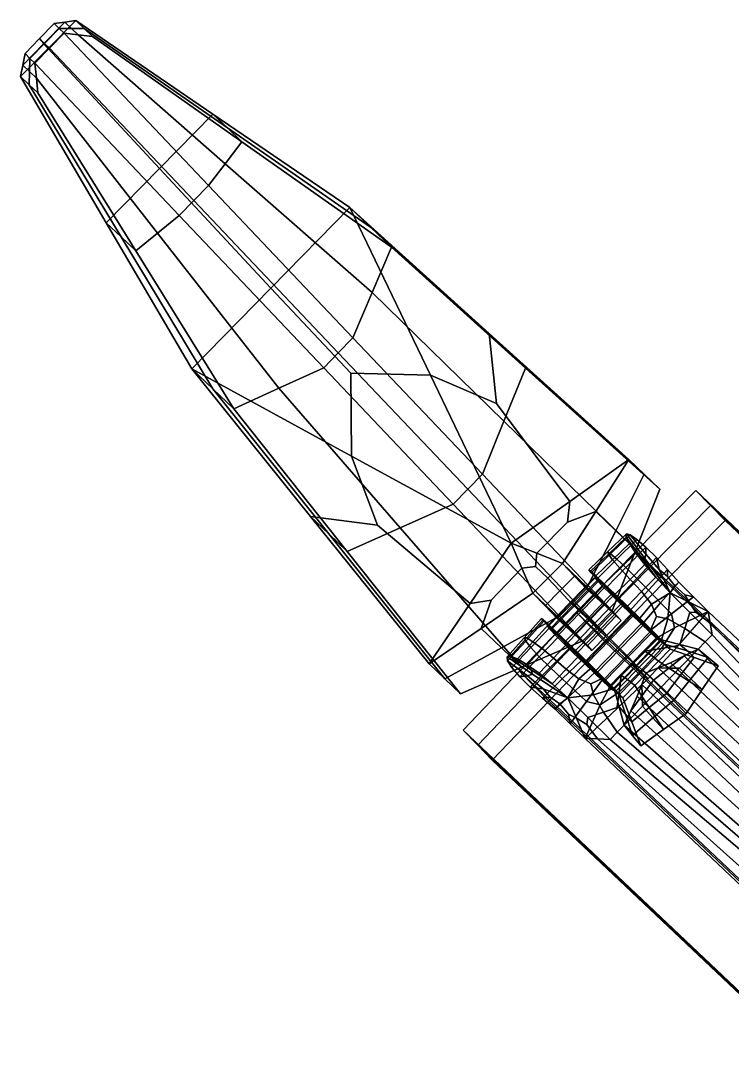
# Model space of a CAD drawing. Extents: x -1.38 to 1.31, y -1.39 to 1.48.
# Drawn here: x -1.384 to -0.782, y 0.574 to 1.448 of the extents above; entities that cross this region are included whole.
import ezdxf

# ---------------------------------------------------------------- set-up
doc = ezdxf.new("R2010")
doc.units = 0

msp = doc.modelspace()

# ---------------------------------------------------------------- linework, layer by layer
for points in [[(-1.36479, 1.42808, 0.06156), (-1.34695, 1.44625, 0.06198), (-1.35606, 1.44498, -0.00142), (-1.36841, 1.43229, -0.00176)], [(-1.36422, 1.4282, 0.01419), (-1.36841, 1.43229, -0.00176), (-1.35606, 1.44498, -0.00142), (-1.35188, 1.44088, 0.01452)], [(-1.36479, 1.42808, 0.06156), (-1.36117, 1.42387, 0.12488), (-1.33784, 1.44752, 0.12537), (-1.34695, 1.44625, 0.06198)], [(-1.36422, 1.4282, 0.01419), (-1.35188, 1.44088, 0.01452), (-1.34769, 1.43679, 0.03046), (-1.36004, 1.4241, 0.03013)], [(-1.26696, 1.32248, 0.46996), (-1.22189, 1.36846, 0.47101), (-1.33784, 1.44752, 0.12537), (-1.36117, 1.42387, 0.12488)], [(-1.34132, 1.44082, 0.06763), (-1.35188, 1.44088, 0.01452), (-1.35606, 1.44498, -0.00142), (-1.34695, 1.44625, 0.06198)], [(-1.34132, 1.44082, 0.06763), (-1.33568, 1.43539, 0.07329), (-1.34769, 1.43679, 0.03046), (-1.35188, 1.44088, 0.01452)], [(-1.34132, 1.44082, 0.06763), (-1.34695, 1.44625, 0.06198), (-1.33784, 1.44752, 0.12537), (-1.33075, 1.44075, 0.12075)], [(-1.34132, 1.44082, 0.06763), (-1.33075, 1.44075, 0.12075), (-1.32367, 1.43399, 0.11612), (-1.33568, 1.43539, 0.07329)], [(-1.20954, 1.35667, 0.46295), (-1.33075, 1.44075, 0.12075), (-1.33784, 1.44752, 0.12537), (-1.22189, 1.36846, 0.47101)], [(-1.36479, 1.42808, 0.06156), (-1.36841, 1.43229, -0.00176), (-1.38075, 1.41961, -0.00209), (-1.38262, 1.40992, 0.06115)], [(-1.36422, 1.4282, 0.01419), (-1.37657, 1.41551, 0.01385), (-1.38075, 1.41961, -0.00209), (-1.36841, 1.43229, -0.00176)], [(-1.23782, 1.29529, 0.40392), (-1.36004, 1.4241, 0.03013), (-1.34769, 1.43679, 0.03046), (-1.22547, 1.30798, 0.40425)], [(-1.21134, 1.32643, 0.42957), (-1.22547, 1.30798, 0.40425), (-1.34769, 1.43679, 0.03046), (-1.33568, 1.43539, 0.07329)], [(-1.21134, 1.32643, 0.42957), (-1.33568, 1.43539, 0.07329), (-1.32367, 1.43399, 0.11612), (-1.1972, 1.34489, 0.45489)], [(-1.20954, 1.35667, 0.46295), (-1.1972, 1.34489, 0.45489), (-1.32367, 1.43399, 0.11612), (-1.33075, 1.44075, 0.12075)], [(-1.36479, 1.42808, 0.06156), (-1.38262, 1.40992, 0.06115), (-1.38449, 1.40023, 0.12439), (-1.36117, 1.42387, 0.12488)], [(-1.26696, 1.32248, 0.46996), (-1.36117, 1.42387, 0.12488), (-1.38449, 1.40023, 0.12439), (-1.31203, 1.2765, 0.4689)], [(-1.36422, 1.4282, 0.01419), (-1.36004, 1.4241, 0.03013), (-1.37239, 1.41141, 0.02979), (-1.37657, 1.41551, 0.01385)], [(-1.23782, 1.29529, 0.40392), (-1.25017, 1.2826, 0.40358), (-1.37239, 1.41141, 0.02979), (-1.36004, 1.4241, 0.03013)], [(-1.37691, 1.40441, 0.06675), (-1.38262, 1.40992, 0.06115), (-1.38075, 1.41961, -0.00209), (-1.37657, 1.41551, 0.01385)], [(-1.37691, 1.40441, 0.06675), (-1.37657, 1.41551, 0.01385), (-1.37239, 1.41141, 0.02979), (-1.37119, 1.39891, 0.07236)], [(-1.37691, 1.40441, 0.06675), (-1.37725, 1.39332, 0.11966), (-1.38449, 1.40023, 0.12439), (-1.38262, 1.40992, 0.06115)], [(-1.2686, 1.26762, 0.42808), (-1.37119, 1.39891, 0.07236), (-1.37239, 1.41141, 0.02979), (-1.25017, 1.2826, 0.40358)], [(-1.29953, 1.26457, 0.46074), (-1.31203, 1.2765, 0.4689), (-1.38449, 1.40023, 0.12439), (-1.37725, 1.39332, 0.11966)], [(-1.37691, 1.40441, 0.06675), (-1.37119, 1.39891, 0.07236), (-1.37, 1.3864, 0.11492), (-1.37725, 1.39332, 0.11966)], [(-1.2686, 1.26762, 0.42808), (-1.28702, 1.25263, 0.45257), (-1.37, 1.3864, 0.11492), (-1.37119, 1.39891, 0.07236)], [(-1.29953, 1.26457, 0.46074), (-1.37725, 1.39332, 0.11966), (-1.37, 1.3864, 0.11492), (-1.28702, 1.25263, 0.45257)], [(-1.26696, 1.32248, 0.46996), (-1.17276, 1.22109, 0.81503), (-1.10594, 1.2894, 0.81665), (-1.22189, 1.36846, 0.47101)], [(-1.20954, 1.35667, 0.46295), (-1.22189, 1.36846, 0.47101), (-1.10594, 1.2894, 0.81665), (-1.08833, 1.27259, 0.80516)], [(-1.20954, 1.35667, 0.46295), (-1.08833, 1.27259, 0.80516), (-1.07072, 1.25579, 0.79366), (-1.1972, 1.34489, 0.45489)], [(-1.21134, 1.32643, 0.42957), (-1.1972, 1.34489, 0.45489), (-1.07072, 1.25579, 0.79366), (-1.08699, 1.21748, 0.78585)], [(-1.26696, 1.32248, 0.46996), (-1.31203, 1.2765, 0.4689), (-1.23958, 1.15278, 0.81342), (-1.17276, 1.22109, 0.81503)], [(-1.21134, 1.32643, 0.42957), (-1.08699, 1.21748, 0.78585), (-1.10325, 1.17917, 0.77804), (-1.22547, 1.30798, 0.40425)], [(-1.23782, 1.29529, 0.40392), (-1.22547, 1.30798, 0.40425), (-1.10325, 1.17917, 0.77804), (-1.1156, 1.16648, 0.7777)], [(-1.23782, 1.29529, 0.40392), (-1.1156, 1.16648, 0.7777), (-1.12795, 1.1538, 0.77737), (-1.25017, 1.2826, 0.40358)], [(-1.10498, 1.14915, 1.04198), (-1.03768, 1.14734, 1.15625), (-1.10594, 1.2894, 0.81665), (-1.17276, 1.22109, 0.81503)], [(-0.97249, 1.16808, 1.14211), (-1.08833, 1.27259, 0.80516), (-1.10594, 1.2894, 0.81665), (-0.98783, 1.18271, 1.15212)], [(-0.98169, 1.12357, 1.2667), (-0.98783, 1.18271, 1.15212), (-1.10594, 1.2894, 0.81665), (-1.03768, 1.14734, 1.15625)], [(-1.29953, 1.26457, 0.46074), (-1.22181, 1.13582, 0.80182), (-1.23958, 1.15278, 0.81342), (-1.31203, 1.2765, 0.4689)], [(-1.2686, 1.26762, 0.42808), (-1.25017, 1.2826, 0.40358), (-1.12795, 1.1538, 0.77737), (-1.166, 1.13633, 0.7838)], [(-1.2686, 1.26762, 0.42808), (-1.166, 1.13633, 0.7838), (-1.20405, 1.11887, 0.79022), (-1.28702, 1.25263, 0.45257)], [(-0.97249, 1.16808, 1.14211), (-0.95716, 1.15344, 1.1321), (-1.07072, 1.25579, 0.79366), (-1.08833, 1.27259, 0.80516)], [(-1.29953, 1.26457, 0.46074), (-1.28702, 1.25263, 0.45257), (-1.20405, 1.11887, 0.79022), (-1.22181, 1.13582, 0.80182)], [(-0.97538, 1.10852, 1.12266), (-1.08699, 1.21748, 0.78585), (-1.07072, 1.25579, 0.79366), (-0.95716, 1.15344, 1.1321)], [(-1.10498, 1.14915, 1.04198), (-1.17276, 1.22109, 0.81503), (-1.23958, 1.15278, 0.81342), (-1.1045, 1.07903, 1.15464)], [(-0.97538, 1.10852, 1.12266), (-0.9936, 1.0636, 1.11322), (-1.10325, 1.17917, 0.77804), (-1.08699, 1.21748, 0.78585)], [(-1.00594, 1.05091, 1.11289), (-1.1156, 1.16648, 0.7777), (-1.10325, 1.17917, 0.77804), (-0.9936, 1.0636, 1.11322)], [(-0.97249, 1.16808, 1.14211), (-0.98783, 1.18271, 1.15212), (-0.86972, 1.07603, 1.4876), (-0.85665, 1.06356, 1.47907)], [(-0.98169, 1.12357, 1.2667), (-0.91957, 1.04065, 1.49173), (-0.86972, 1.07603, 1.4876), (-0.98783, 1.18271, 1.15212)], [(-1.00594, 1.05091, 1.11289), (-1.01829, 1.03823, 1.11256), (-1.12795, 1.1538, 0.77737), (-1.1156, 1.16648, 0.7777)], [(-0.97249, 1.16808, 1.14211), (-0.85665, 1.06356, 1.47907), (-0.84359, 1.05109, 1.47054), (-0.95716, 1.15344, 1.1321)], [(-1.12366, 1.01314, 1.13832), (-1.13915, 1.02793, 1.14843), (-1.23958, 1.15278, 0.81342), (-1.22181, 1.13582, 0.80182)], [(-1.08257, 1.02038, 1.26424), (-1.1045, 1.07903, 1.15464), (-1.23958, 1.15278, 0.81342), (-1.13915, 1.02793, 1.14843)], [(-1.06323, 1.01829, 1.12038), (-1.166, 1.13633, 0.7838), (-1.12795, 1.1538, 0.77737), (-1.01829, 1.03823, 1.11256)], [(-0.97538, 1.10852, 1.12266), (-0.95716, 1.15344, 1.1321), (-0.84359, 1.05109, 1.47054), (-0.86376, 0.99956, 1.45948)], [(-1.10498, 1.14915, 1.04198), (-1.1045, 1.07903, 1.15464), (-0.96942, 1.00527, 1.49586), (-1.03768, 1.14734, 1.15625)], [(-0.98169, 1.12357, 1.2667), (-1.03768, 1.14734, 1.15625), (-0.96942, 1.00527, 1.49586), (-0.91957, 1.04065, 1.49173)], [(-1.12366, 1.01314, 1.13832), (-1.22181, 1.13582, 0.80182), (-1.20405, 1.11887, 0.79022), (-1.10817, 0.99835, 1.12821)], [(-1.06323, 1.01829, 1.12038), (-1.10817, 0.99835, 1.12821), (-1.20405, 1.11887, 0.79022), (-1.166, 1.13633, 0.7838)], [(-0.97538, 1.10852, 1.12266), (-0.86376, 0.99956, 1.45948), (-0.88394, 0.94803, 1.44841), (-0.9936, 1.0636, 1.11322)], [(-1.08257, 1.02038, 1.26424), (-1.00407, 0.95418, 1.48966), (-0.96942, 1.00527, 1.49586), (-1.1045, 1.07903, 1.15464)], [(-0.92166, 1.02313, 1.48641), (-0.89778, 1.03206, 1.48169), (-0.86972, 1.07603, 1.4876), (-0.91957, 1.04065, 1.49173)], [(-0.88077, 1.01581, 1.47058), (-0.85665, 1.06356, 1.47907), (-0.86972, 1.07603, 1.4876), (-0.89778, 1.03206, 1.48169)], [(-1.00594, 1.05091, 1.11289), (-0.9936, 1.0636, 1.11322), (-0.88394, 0.94803, 1.44841), (-0.89628, 0.93535, 1.44808)], [(-0.88077, 1.01581, 1.47058), (-0.86376, 0.99956, 1.45948), (-0.84359, 1.05109, 1.47054), (-0.85665, 1.06356, 1.47907)], [(-1.00594, 1.05091, 1.11289), (-0.89628, 0.93535, 1.44808), (-0.90863, 0.92266, 1.44774), (-1.01829, 1.03823, 1.11256)], [(-0.59935, 0.74849, 1.34234), (-0.86366, 0.99826, 1.63302), (-0.81303, 1.04976, 1.62032), (-0.55135, 0.80238, 1.33245)], [(-0.85129, 0.98563, 1.65513), (-0.80065, 1.03713, 1.64243), (-0.81303, 1.04976, 1.62032), (-0.86366, 0.99826, 1.63302)], [(-0.53897, 0.78975, 1.35455), (-0.55135, 0.80238, 1.33245), (-0.81303, 1.04976, 1.62032), (-0.80065, 1.03713, 1.64243)], [(-0.92166, 1.02313, 1.48641), (-0.91957, 1.04065, 1.49173), (-0.96942, 1.00527, 1.49586), (-0.94763, 0.99669, 1.48582)], [(-1.06323, 1.01829, 1.12038), (-1.01829, 1.03823, 1.11256), (-0.90863, 0.92266, 1.44774), (-0.96046, 0.90025, 1.45697)], [(-0.92166, 1.02313, 1.48641), (-0.94763, 0.99669, 1.48582), (-0.92584, 0.9881, 1.47579), (-0.89778, 1.03206, 1.48169)], [(-0.88077, 1.01581, 1.47058), (-0.89778, 1.03206, 1.48169), (-0.92584, 0.9881, 1.47579), (-0.90489, 0.96806, 1.4621)], [(-0.85129, 0.98563, 1.65513), (-0.83892, 0.973, 1.67724), (-0.78828, 1.0245, 1.66453), (-0.80065, 1.03713, 1.64243)], [(-0.53897, 0.78975, 1.35455), (-0.80065, 1.03713, 1.64243), (-0.78828, 1.0245, 1.66453), (-0.5266, 0.77712, 1.37666)], [(-1.12366, 1.01314, 1.13832), (-1.02551, 0.89046, 1.47482), (-1.03873, 0.90308, 1.48345), (-1.13915, 1.02793, 1.14843)], [(-1.08257, 1.02038, 1.26424), (-1.13915, 1.02793, 1.14843), (-1.03873, 0.90308, 1.48345), (-1.00407, 0.95418, 1.48966)], [(-0.57461, 0.72323, 1.38655), (-0.5266, 0.77712, 1.37666), (-0.78828, 1.0245, 1.66453), (-0.83892, 0.973, 1.67724)], [(-1.12366, 1.01314, 1.13832), (-1.10817, 0.99835, 1.12821), (-1.01228, 0.87784, 1.46619), (-1.02551, 0.89046, 1.47482)], [(-1.06323, 1.01829, 1.12038), (-0.96046, 0.90025, 1.45697), (-1.01228, 0.87784, 1.46619), (-1.10817, 0.99835, 1.12821)], [(-0.88077, 1.01581, 1.47058), (-0.90489, 0.96806, 1.4621), (-0.88394, 0.94803, 1.44841), (-0.86376, 0.99956, 1.45948)], [(-0.88704, 0.99603, 1.49431), (-0.88768, 0.99782, 1.50878), (-0.87173, 1.01304, 1.50782), (-0.87185, 1.01044, 1.49347)], [(-0.88515, 0.9963, 1.52308), (-0.86865, 1.01232, 1.52206), (-0.87173, 1.01304, 1.50782), (-0.88768, 0.99782, 1.50878)], [(-0.85938, 0.99343, 1.4771), (-0.87185, 1.01044, 1.49347), (-0.87173, 1.01304, 1.50782), (-0.85616, 0.9923, 1.49004)], [(-0.8552, 0.99589, 1.51453), (-0.85616, 0.9923, 1.49004), (-0.87173, 1.01304, 1.50782), (-0.86865, 1.01232, 1.52206)], [(-0.98633, 0.95713, 1.48488), (-0.96014, 0.98415, 1.48559), (-0.96942, 1.00527, 1.49586), (-1.00407, 0.95418, 1.48966)], [(-0.9487, 0.98547, 1.48232), (-0.94763, 0.99669, 1.48582), (-0.96942, 1.00527, 1.49586), (-0.96014, 0.98415, 1.48559)], [(-0.88704, 0.99603, 1.49431), (-0.87185, 1.01044, 1.49347), (-0.86914, 1.00493, 1.48038), (-0.88344, 0.99127, 1.48107)], [(-0.88515, 0.9963, 1.52308), (-0.87985, 0.9918, 1.53587), (-0.86305, 1.00851, 1.53484), (-0.86865, 1.01232, 1.52206)], [(-0.87711, 0.98387, 1.47044), (-0.88344, 0.99127, 1.48107), (-0.86914, 1.00493, 1.48038), (-0.86374, 0.99692, 1.46993)], [(-0.87217, 0.9846, 1.54577), (-0.85537, 1.00183, 1.5448), (-0.86305, 1.00851, 1.53484), (-0.87985, 0.9918, 1.53587)], [(-0.85938, 0.99343, 1.4771), (-0.86374, 0.99692, 1.46993), (-0.86914, 1.00493, 1.48038), (-0.87185, 1.01044, 1.49347)], [(-0.8552, 0.99589, 1.51453), (-0.86865, 1.01232, 1.52206), (-0.86305, 1.00851, 1.53484), (-0.85537, 1.00183, 1.5448)], [(-0.9487, 0.98547, 1.48232), (-0.93834, 0.97556, 1.47556), (-0.92584, 0.9881, 1.47579), (-0.94763, 0.99669, 1.48582)], [(-0.59935, 0.74849, 1.34234), (-0.64736, 0.6946, 1.35224), (-0.9143, 0.94677, 1.64573), (-0.86366, 0.99826, 1.63302)], [(-0.85129, 0.98563, 1.65513), (-0.86366, 0.99826, 1.63302), (-0.9143, 0.94677, 1.64573), (-0.90193, 0.93414, 1.66783)], [(-0.88704, 0.99603, 1.49431), (-0.90222, 0.98162, 1.49515), (-0.90362, 0.98259, 1.50974), (-0.88768, 0.99782, 1.50878)], [(-0.88515, 0.9963, 1.52308), (-0.88768, 0.99782, 1.50878), (-0.90362, 0.98259, 1.50974), (-0.90165, 0.98029, 1.52411)], [(-0.88704, 0.99603, 1.49431), (-0.88344, 0.99127, 1.48107), (-0.89775, 0.97761, 1.48175), (-0.90222, 0.98162, 1.49515)], [(-0.88515, 0.9963, 1.52308), (-0.90165, 0.98029, 1.52411), (-0.89665, 0.97509, 1.5369), (-0.87985, 0.9918, 1.53587)], [(-0.87711, 0.98387, 1.47044), (-0.86374, 0.99692, 1.46993), (-0.85616, 0.98716, 1.46307), (-0.86871, 0.9746, 1.46335)], [(-0.87217, 0.9846, 1.54577), (-0.86296, 0.97551, 1.55199), (-0.84643, 0.99307, 1.55112), (-0.85537, 1.00183, 1.5448)], [(-0.85938, 0.99343, 1.4771), (-0.84692, 0.97642, 1.46073), (-0.85616, 0.98716, 1.46307), (-0.86374, 0.99692, 1.46993)], [(-0.8552, 0.99589, 1.51453), (-0.84393, 0.98296, 1.51268), (-0.83466, 0.96332, 1.46375), (-0.85616, 0.9923, 1.49004)], [(-0.8552, 0.99589, 1.51453), (-0.85537, 1.00183, 1.5448), (-0.84643, 0.99307, 1.55112), (-0.84393, 0.98296, 1.51268)], [(-0.92814, 0.96481, 1.50691), (-0.91563, 0.97734, 1.50714), (-0.92584, 0.9881, 1.47579), (-0.93834, 0.97556, 1.47556)], [(-0.89785, 0.96065, 1.48371), (-0.90489, 0.96806, 1.4621), (-0.92584, 0.9881, 1.47579), (-0.91563, 0.97734, 1.50714)], [(-0.87711, 0.98387, 1.47044), (-0.89048, 0.97082, 1.47094), (-0.89775, 0.97761, 1.48175), (-0.88344, 0.99127, 1.48107)], [(-0.87217, 0.9846, 1.54577), (-0.87985, 0.9918, 1.53587), (-0.89665, 0.97509, 1.5369), (-0.88898, 0.96736, 1.54675)], [(-0.85892, 0.96423, 1.46073), (-0.86871, 0.9746, 1.46335), (-0.85616, 0.98716, 1.46307), (-0.84692, 0.97642, 1.46073)], [(-0.85306, 0.96537, 1.5537), (-0.83707, 0.98299, 1.55299), (-0.84643, 0.99307, 1.55112), (-0.86296, 0.97551, 1.55199)], [(-0.85938, 0.99343, 1.4771), (-0.85616, 0.9923, 1.49004), (-0.83466, 0.96332, 1.46375), (-0.84692, 0.97642, 1.46073)], [(-0.837, 0.97706, 1.52221), (-0.84393, 0.98296, 1.51268), (-0.84643, 0.99307, 1.55112), (-0.83707, 0.98299, 1.55299)], [(-0.98633, 0.95713, 1.48488), (-0.99479, 0.93305, 1.47939), (-0.95085, 0.96303, 1.47533), (-0.96014, 0.98415, 1.48559)], [(-0.9487, 0.98547, 1.48232), (-0.96014, 0.98415, 1.48559), (-0.95085, 0.96303, 1.47533), (-0.93834, 0.97556, 1.47556)], [(-0.88535, 0.96402, 1.53926), (-0.90165, 0.98029, 1.52411), (-0.90362, 0.98259, 1.50974), (-0.88408, 0.96305, 1.52938)], [(-0.88753, 0.96679, 1.51468), (-0.88408, 0.96305, 1.52938), (-0.90362, 0.98259, 1.50974), (-0.90222, 0.98162, 1.49515)], [(-0.88753, 0.96679, 1.51468), (-0.90222, 0.98162, 1.49515), (-0.89775, 0.97761, 1.48175), (-0.87869, 0.95821, 1.51411)], [(-0.85129, 0.98563, 1.65513), (-0.90193, 0.93414, 1.66783), (-0.88955, 0.92151, 1.68994), (-0.83892, 0.973, 1.67724)], [(-0.88535, 0.96402, 1.53926), (-0.88898, 0.96736, 1.54675), (-0.89665, 0.97509, 1.5369), (-0.90165, 0.98029, 1.52411)], [(-0.87711, 0.98387, 1.47044), (-0.86871, 0.9746, 1.46335), (-0.88126, 0.96204, 1.46363), (-0.89048, 0.97082, 1.47094)], [(-0.87217, 0.9846, 1.54577), (-0.88898, 0.96736, 1.54675), (-0.87949, 0.95796, 1.55285), (-0.86296, 0.97551, 1.55199)], [(-0.85306, 0.96537, 1.5537), (-0.84282, 0.9547, 1.55317), (-0.82751, 0.97225, 1.55263), (-0.83707, 0.98299, 1.55299)], [(-0.837, 0.97706, 1.52221), (-0.83092, 0.96904, 1.51584), (-0.83466, 0.96332, 1.46375), (-0.84393, 0.98296, 1.51268)], [(-0.837, 0.97706, 1.52221), (-0.83707, 0.98299, 1.55299), (-0.82751, 0.97225, 1.55263), (-0.83092, 0.96904, 1.51584)], [(-0.92814, 0.96481, 1.50691), (-0.93834, 0.97556, 1.47556), (-0.95085, 0.96303, 1.47533), (-0.94065, 0.95227, 1.50668)], [(-0.92814, 0.96481, 1.50691), (-0.91794, 0.95405, 1.53827), (-0.90543, 0.96658, 1.5385), (-0.91563, 0.97734, 1.50714)], [(-0.91645, 0.95297, 1.52435), (-0.89639, 0.97358, 1.5249), (-0.89873, 0.97617, 1.51317), (-0.91879, 0.95555, 1.51262)], [(-0.91833, 0.95543, 1.5004), (-0.91879, 0.95555, 1.51262), (-0.89873, 0.97617, 1.51317), (-0.89827, 0.97604, 1.50094)], [(-0.91833, 0.95543, 1.5004), (-0.89827, 0.97604, 1.50094), (-0.89519, 0.97335, 1.4894), (-0.91526, 0.95274, 1.48886)], [(-0.91645, 0.95297, 1.52435), (-0.91168, 0.94805, 1.53449), (-0.89161, 0.96867, 1.53503), (-0.89639, 0.97358, 1.5249)], [(-0.89785, 0.96065, 1.48371), (-0.91563, 0.97734, 1.50714), (-0.90543, 0.96658, 1.5385), (-0.89082, 0.95324, 1.50533)], [(-0.90974, 0.94762, 1.47921), (-0.91526, 0.95274, 1.48886), (-0.89519, 0.97335, 1.4894), (-0.88967, 0.96823, 1.47976)], [(-0.86998, 0.9499, 1.50757), (-0.87869, 0.95821, 1.51411), (-0.89775, 0.97761, 1.48175), (-0.89048, 0.97082, 1.47094)], [(-0.86998, 0.9499, 1.50757), (-0.89048, 0.97082, 1.47094), (-0.88126, 0.96204, 1.46363), (-0.86338, 0.94374, 1.49727)], [(-0.57461, 0.72323, 1.38655), (-0.83892, 0.973, 1.67724), (-0.88955, 0.92151, 1.68994), (-0.62261, 0.66934, 1.39645)], [(-0.85892, 0.96423, 1.46073), (-0.87091, 0.95204, 1.46073), (-0.88126, 0.96204, 1.46363), (-0.86871, 0.9746, 1.46335)], [(-0.85306, 0.96537, 1.5537), (-0.86296, 0.97551, 1.55199), (-0.87949, 0.95796, 1.55285), (-0.86905, 0.94775, 1.55442)], [(-0.85892, 0.96423, 1.46073), (-0.84692, 0.97642, 1.46073), (-0.83466, 0.96332, 1.46375), (-0.85051, 0.95355, 1.46181)], [(-0.83353, 0.94552, 1.55789), (-0.81506, 0.95987, 1.56146), (-0.82751, 0.97225, 1.55263), (-0.84282, 0.9547, 1.55317)], [(-0.82233, 0.96164, 1.52786), (-0.83092, 0.96904, 1.51584), (-0.82751, 0.97225, 1.55263), (-0.81506, 0.95987, 1.56146)], [(-0.97762, 0.91665, 1.46818), (-0.92974, 0.94284, 1.46153), (-0.95085, 0.96303, 1.47533), (-0.99479, 0.93305, 1.47939)], [(-0.92271, 0.93543, 1.48315), (-0.94065, 0.95227, 1.50668), (-0.95085, 0.96303, 1.47533), (-0.92974, 0.94284, 1.46153)], [(-0.92814, 0.96481, 1.50691), (-0.94065, 0.95227, 1.50668), (-0.93045, 0.94151, 1.53804), (-0.91794, 0.95405, 1.53827)], [(-0.90325, 0.94062, 1.50505), (-0.91794, 0.95405, 1.53827), (-0.90543, 0.96658, 1.5385), (-0.89082, 0.95324, 1.50533)], [(-0.90482, 0.94118, 1.54194), (-0.88475, 0.96179, 1.54248), (-0.89161, 0.96867, 1.53503), (-0.91168, 0.94805, 1.53449)], [(-0.90974, 0.94762, 1.47921), (-0.88967, 0.96823, 1.47976), (-0.88236, 0.96129, 1.47282), (-0.90242, 0.94068, 1.47228)], [(-0.89785, 0.96065, 1.48371), (-0.88007, 0.94396, 1.46028), (-0.88394, 0.94803, 1.44841), (-0.90489, 0.96806, 1.4621)], [(-0.90482, 0.94118, 1.54194), (-0.89663, 0.9331, 1.54611), (-0.87657, 0.95371, 1.54665), (-0.88475, 0.96179, 1.54248)], [(-0.89395, 0.93253, 1.4689), (-0.90242, 0.94068, 1.47228), (-0.88236, 0.96129, 1.47282), (-0.87389, 0.95314, 1.46944)], [(-0.89785, 0.96065, 1.48371), (-0.89082, 0.95324, 1.50533), (-0.87621, 0.93989, 1.47216), (-0.88007, 0.94396, 1.46028)], [(-0.88535, 0.96402, 1.53926), (-0.86905, 0.94775, 1.55442), (-0.87949, 0.95796, 1.55285), (-0.88898, 0.96736, 1.54675)], [(-0.88753, 0.96679, 1.51468), (-0.87869, 0.95821, 1.51411), (-0.85813, 0.93714, 1.55372), (-0.88408, 0.96305, 1.52938)], [(-0.88535, 0.96402, 1.53926), (-0.88408, 0.96305, 1.52938), (-0.85813, 0.93714, 1.55372), (-0.86905, 0.94775, 1.55442)], [(-0.86088, 0.94162, 1.48538), (-0.86338, 0.94374, 1.49727), (-0.88126, 0.96204, 1.46363), (-0.87091, 0.95204, 1.46073)], [(-0.85892, 0.96423, 1.46073), (-0.85051, 0.95355, 1.46181), (-0.86047, 0.94183, 1.46229), (-0.87091, 0.95204, 1.46073)], [(-0.85306, 0.96537, 1.5537), (-0.86905, 0.94775, 1.55442), (-0.85813, 0.93714, 1.55372), (-0.84282, 0.9547, 1.55317)], [(-0.84628, 0.94335, 1.46582), (-0.85051, 0.95355, 1.46181), (-0.83466, 0.96332, 1.46375), (-0.83683, 0.94125, 1.47004)], [(-0.82223, 0.93302, 1.47692), (-0.83683, 0.94125, 1.47004), (-0.83466, 0.96332, 1.46375), (-0.818, 0.9465, 1.47297)], [(-0.82233, 0.96164, 1.52786), (-0.81867, 0.95529, 1.51605), (-0.83466, 0.96332, 1.46375), (-0.83092, 0.96904, 1.51584)], [(-0.81287, 0.94683, 1.50541), (-0.818, 0.9465, 1.47297), (-0.83466, 0.96332, 1.46375), (-0.81867, 0.95529, 1.51605)], [(-0.82233, 0.96164, 1.52786), (-0.81506, 0.95987, 1.56146), (-0.80261, 0.94749, 1.5703), (-0.81867, 0.95529, 1.51605)], [(-0.98633, 0.95713, 1.48488), (-1.00407, 0.95418, 1.48966), (-1.03873, 0.90308, 1.48345), (-0.99479, 0.93305, 1.47939)], [(-0.92271, 0.93543, 1.48315), (-0.91568, 0.92801, 1.50476), (-0.93045, 0.94151, 1.53804), (-0.94065, 0.95227, 1.50668)], [(-0.91645, 0.95297, 1.52435), (-0.91879, 0.95555, 1.51262), (-0.93886, 0.93494, 1.51208), (-0.93652, 0.93236, 1.52381)], [(-0.91833, 0.95543, 1.5004), (-0.9384, 0.93482, 1.49985), (-0.93886, 0.93494, 1.51208), (-0.91879, 0.95555, 1.51262)], [(-0.91833, 0.95543, 1.5004), (-0.91526, 0.95274, 1.48886), (-0.93532, 0.93213, 1.48832), (-0.9384, 0.93482, 1.49985)], [(-0.91645, 0.95297, 1.52435), (-0.93652, 0.93236, 1.52381), (-0.93174, 0.92744, 1.53395), (-0.91168, 0.94805, 1.53449)], [(-0.90974, 0.94762, 1.47921), (-0.9298, 0.92701, 1.47867), (-0.93532, 0.93213, 1.48832), (-0.91526, 0.95274, 1.48886)], [(-0.90325, 0.94062, 1.50505), (-0.91568, 0.92801, 1.50476), (-0.93045, 0.94151, 1.53804), (-0.91794, 0.95405, 1.53827)], [(-0.90325, 0.94062, 1.50505), (-0.89082, 0.95324, 1.50533), (-0.87621, 0.93989, 1.47216), (-0.88856, 0.9272, 1.47182)], [(-0.88787, 0.92456, 1.54643), (-0.8678, 0.94518, 1.54697), (-0.87657, 0.95371, 1.54665), (-0.89663, 0.9331, 1.54611)], [(-0.89395, 0.93253, 1.4689), (-0.87389, 0.95314, 1.46944), (-0.86512, 0.9446, 1.46976), (-0.88519, 0.92399, 1.46922)], [(-0.86998, 0.9499, 1.50757), (-0.84948, 0.92897, 1.5442), (-0.85813, 0.93714, 1.55372), (-0.87869, 0.95821, 1.51411)], [(-0.86088, 0.94162, 1.48538), (-0.87091, 0.95204, 1.46073), (-0.86047, 0.94183, 1.46229), (-0.85151, 0.93229, 1.49357)], [(-0.84628, 0.94335, 1.46582), (-0.85098, 0.93243, 1.4684), (-0.86047, 0.94183, 1.46229), (-0.85051, 0.95355, 1.46181)], [(-0.83353, 0.94552, 1.55789), (-0.84282, 0.9547, 1.55317), (-0.85813, 0.93714, 1.55372), (-0.85201, 0.93116, 1.55432)], [(-0.83353, 0.94552, 1.55789), (-0.831, 0.93361, 1.56201), (-0.80261, 0.94749, 1.5703), (-0.81506, 0.95987, 1.56146)], [(-0.81287, 0.94683, 1.50541), (-0.81867, 0.95529, 1.51605), (-0.80261, 0.94749, 1.5703), (-0.80087, 0.93765, 1.52779)], [(-0.69782, 0.64709, 1.3399), (-0.96216, 0.89688, 1.63054), (-0.9143, 0.94677, 1.64573), (-0.64736, 0.6946, 1.35224)], [(-0.94978, 0.88425, 1.65264), (-0.90193, 0.93414, 1.66783), (-0.9143, 0.94677, 1.64573), (-0.96216, 0.89688, 1.63054)], [(-0.90482, 0.94118, 1.54194), (-0.91168, 0.94805, 1.53449), (-0.93174, 0.92744, 1.53395), (-0.92488, 0.92057, 1.54139)], [(-0.90974, 0.94762, 1.47921), (-0.90242, 0.94068, 1.47228), (-0.92248, 0.92007, 1.47174), (-0.9298, 0.92701, 1.47867)], [(-0.89242, 0.93127, 1.45995), (-0.89628, 0.93535, 1.44808), (-0.88394, 0.94803, 1.44841), (-0.88007, 0.94396, 1.46028)], [(-0.89242, 0.93127, 1.45995), (-0.88007, 0.94396, 1.46028), (-0.87621, 0.93989, 1.47216), (-0.88856, 0.9272, 1.47182)], [(-0.88787, 0.92456, 1.54643), (-0.8794, 0.91641, 1.54305), (-0.85933, 0.93702, 1.54359), (-0.8678, 0.94518, 1.54697)], [(-0.877, 0.91591, 1.47339), (-0.88519, 0.92399, 1.46922), (-0.86512, 0.9446, 1.46976), (-0.85693, 0.93652, 1.47393)], [(-0.86998, 0.9499, 1.50757), (-0.86338, 0.94374, 1.49727), (-0.84082, 0.92079, 1.53469), (-0.84948, 0.92897, 1.5442)], [(-0.86088, 0.94162, 1.48538), (-0.85151, 0.93229, 1.49357), (-0.84082, 0.92079, 1.53469), (-0.86338, 0.94374, 1.49727)], [(-0.83353, 0.94552, 1.55789), (-0.85201, 0.93116, 1.55432), (-0.84588, 0.92518, 1.55492), (-0.831, 0.93361, 1.56201)], [(-0.84628, 0.94335, 1.46582), (-0.83683, 0.94125, 1.47004), (-0.84197, 0.92344, 1.47678), (-0.85098, 0.93243, 1.4684)], [(-0.84198, 0.91626, 1.56493), (-0.82777, 0.91867, 1.57458), (-0.80261, 0.94749, 1.5703), (-0.831, 0.93361, 1.56201)], [(-0.82223, 0.93302, 1.47692), (-0.818, 0.9465, 1.47297), (-0.79913, 0.9278, 1.48528), (-0.80504, 0.92173, 1.48512)], [(-0.81287, 0.94683, 1.50541), (-0.80087, 0.93765, 1.52779), (-0.79913, 0.9278, 1.48528), (-0.818, 0.9465, 1.47297)], [(-0.58042, 0.71831, 1.27898), (-0.80087, 0.93765, 1.52779), (-0.80261, 0.94749, 1.5703), (-0.56754, 0.72536, 1.3116)], [(-0.97762, 0.91665, 1.46818), (-0.96046, 0.90025, 1.45697), (-0.90863, 0.92266, 1.44774), (-0.92974, 0.94284, 1.46153)], [(-0.957, 0.92244, 1.52122), (-0.94172, 0.93913, 1.52302), (-0.94369, 0.94144, 1.50865), (-0.95824, 0.92528, 1.50694)], [(-0.9561, 0.92505, 1.4925), (-0.95824, 0.92528, 1.50694), (-0.94369, 0.94144, 1.50865), (-0.94229, 0.94046, 1.49407)], [(-0.957, 0.92244, 1.52122), (-0.95267, 0.91694, 1.53399), (-0.93672, 0.93393, 1.53581), (-0.94172, 0.93913, 1.52302)], [(-0.9561, 0.92505, 1.4925), (-0.94229, 0.94046, 1.49407), (-0.93782, 0.93645, 1.48067), (-0.95094, 0.92191, 1.47929)], [(-0.94314, 0.91604, 1.46869), (-0.95094, 0.92191, 1.47929), (-0.93782, 0.93645, 1.48067), (-0.93055, 0.92967, 1.46986)], [(-0.9276, 0.92563, 1.51359), (-0.94229, 0.94046, 1.49407), (-0.94369, 0.94144, 1.50865), (-0.92415, 0.92189, 1.52829)], [(-0.92542, 0.92287, 1.53818), (-0.92415, 0.92189, 1.52829), (-0.94369, 0.94144, 1.50865), (-0.94172, 0.93913, 1.52302)], [(-0.9276, 0.92563, 1.51359), (-0.91876, 0.91705, 1.51302), (-0.93782, 0.93645, 1.48067), (-0.94229, 0.94046, 1.49407)], [(-0.92542, 0.92287, 1.53818), (-0.94172, 0.93913, 1.52302), (-0.93672, 0.93393, 1.53581), (-0.92905, 0.9262, 1.54566)], [(-0.91005, 0.90874, 1.50649), (-0.93055, 0.92967, 1.46986), (-0.93782, 0.93645, 1.48067), (-0.91876, 0.91705, 1.51302)], [(-0.92271, 0.93543, 1.48315), (-0.92974, 0.94284, 1.46153), (-0.90863, 0.92266, 1.44774), (-0.90477, 0.91859, 1.45961)], [(-0.90482, 0.94118, 1.54194), (-0.92488, 0.92057, 1.54139), (-0.91669, 0.91249, 1.54557), (-0.89663, 0.9331, 1.54611)], [(-0.92271, 0.93543, 1.48315), (-0.90477, 0.91859, 1.45961), (-0.90091, 0.91452, 1.47149), (-0.91568, 0.92801, 1.50476)], [(-0.89395, 0.93253, 1.4689), (-0.91401, 0.91191, 1.46835), (-0.92248, 0.92007, 1.47174), (-0.90242, 0.94068, 1.47228)], [(-0.90325, 0.94062, 1.50505), (-0.88856, 0.9272, 1.47182), (-0.90091, 0.91452, 1.47149), (-0.91568, 0.92801, 1.50476)], [(-0.89242, 0.93127, 1.45995), (-0.90477, 0.91859, 1.45961), (-0.90863, 0.92266, 1.44774), (-0.89628, 0.93535, 1.44808)], [(-0.87208, 0.90947, 1.53611), (-0.85202, 0.93008, 1.53666), (-0.85933, 0.93702, 1.54359), (-0.8794, 0.91641, 1.54305)], [(-0.877, 0.91591, 1.47339), (-0.85693, 0.93652, 1.47393), (-0.85007, 0.92965, 1.48138), (-0.87014, 0.90904, 1.48083)], [(-0.84436, 0.9253, 1.4942), (-0.85151, 0.93229, 1.49357), (-0.86047, 0.94183, 1.46229), (-0.85098, 0.93243, 1.4684)], [(-0.84828, 0.92771, 1.54778), (-0.85201, 0.93116, 1.55432), (-0.85813, 0.93714, 1.55372), (-0.84948, 0.92897, 1.5442)], [(-0.82223, 0.93302, 1.47692), (-0.82646, 0.91955, 1.48087), (-0.84197, 0.92344, 1.47678), (-0.83683, 0.94125, 1.47004)], [(-0.58042, 0.71831, 1.27898), (-0.5933, 0.71125, 1.24635), (-0.79913, 0.9278, 1.48528), (-0.80087, 0.93765, 1.52779)], [(-0.97762, 0.91665, 1.46818), (-0.99479, 0.93305, 1.47939), (-1.03873, 0.90308, 1.48345), (-1.02551, 0.89046, 1.47482)], [(-0.94551, 0.9092, 1.54388), (-0.92905, 0.9262, 1.54566), (-0.93672, 0.93393, 1.53581), (-0.95267, 0.91694, 1.53399)], [(-0.94978, 0.88425, 1.65264), (-0.93741, 0.87162, 1.67475), (-0.88955, 0.92151, 1.68994), (-0.90193, 0.93414, 1.66783)], [(-0.94551, 0.9092, 1.54388), (-0.93635, 0.90007, 1.5501), (-0.91956, 0.9168, 1.55177), (-0.92905, 0.9262, 1.54566)], [(-0.94314, 0.91604, 1.46869), (-0.93055, 0.92967, 1.46986), (-0.92133, 0.92088, 1.46255), (-0.9335, 0.90805, 1.46163)], [(-0.91005, 0.90874, 1.50649), (-0.90345, 0.90258, 1.49618), (-0.92133, 0.92088, 1.46255), (-0.93055, 0.92967, 1.46986)], [(-0.92542, 0.92287, 1.53818), (-0.92905, 0.9262, 1.54566), (-0.91956, 0.9168, 1.55177), (-0.90912, 0.9066, 1.55334)], [(-0.9276, 0.92563, 1.51359), (-0.92415, 0.92189, 1.52829), (-0.8982, 0.89599, 1.55263), (-0.91876, 0.91705, 1.51302)], [(-0.88787, 0.92456, 1.54643), (-0.89663, 0.9331, 1.54611), (-0.91669, 0.91249, 1.54557), (-0.90793, 0.90395, 1.54589)], [(-0.89395, 0.93253, 1.4689), (-0.88519, 0.92399, 1.46922), (-0.90525, 0.90338, 1.46867), (-0.91401, 0.91191, 1.46835)], [(-0.89242, 0.93127, 1.45995), (-0.88856, 0.9272, 1.47182), (-0.90091, 0.91452, 1.47149), (-0.90477, 0.91859, 1.45961)], [(-0.87208, 0.90947, 1.53611), (-0.86656, 0.90435, 1.52646), (-0.8465, 0.92496, 1.52701), (-0.85202, 0.93008, 1.53666)], [(-0.86536, 0.90412, 1.49097), (-0.87014, 0.90904, 1.48083), (-0.85007, 0.92965, 1.48138), (-0.8453, 0.92473, 1.49151)], [(-0.84198, 0.91626, 1.56493), (-0.831, 0.93361, 1.56201), (-0.84588, 0.92518, 1.55492), (-0.8562, 0.91384, 1.55528)], [(-0.84828, 0.92771, 1.54778), (-0.84335, 0.92299, 1.54481), (-0.84588, 0.92518, 1.55492), (-0.85201, 0.93116, 1.55432)], [(-0.84436, 0.9253, 1.4942), (-0.83774, 0.91818, 1.52), (-0.84082, 0.92079, 1.53469), (-0.85151, 0.93229, 1.49357)], [(-0.84436, 0.9253, 1.4942), (-0.85098, 0.93243, 1.4684), (-0.84197, 0.92344, 1.47678), (-0.83831, 0.9195, 1.49104)], [(-0.84828, 0.92771, 1.54778), (-0.84948, 0.92897, 1.5442), (-0.84082, 0.92079, 1.53469), (-0.84335, 0.92299, 1.54481)], [(-0.82223, 0.93302, 1.47692), (-0.80504, 0.92173, 1.48512), (-0.81095, 0.91566, 1.48496), (-0.82646, 0.91955, 1.48087)], [(-0.59046, 0.69937, 1.23797), (-0.80504, 0.92173, 1.48512), (-0.79913, 0.9278, 1.48528), (-0.5933, 0.71125, 1.24635)], [(-0.957, 0.92244, 1.52122), (-0.95824, 0.92528, 1.50694), (-0.97279, 0.90913, 1.50523), (-0.97229, 0.90575, 1.51943)], [(-0.9561, 0.92505, 1.4925), (-0.9699, 0.90965, 1.49094), (-0.97279, 0.90913, 1.50523), (-0.95824, 0.92528, 1.50694)], [(-0.957, 0.92244, 1.52122), (-0.97229, 0.90575, 1.51943), (-0.96861, 0.89995, 1.53217), (-0.95267, 0.91694, 1.53399)], [(-0.9561, 0.92505, 1.4925), (-0.95094, 0.92191, 1.47929), (-0.96407, 0.90738, 1.47792), (-0.9699, 0.90965, 1.49094)], [(-0.94551, 0.9092, 1.54388), (-0.95267, 0.91694, 1.53399), (-0.96861, 0.89995, 1.53217), (-0.96197, 0.8922, 1.54211)], [(-0.94314, 0.91604, 1.46869), (-0.95572, 0.90241, 1.46753), (-0.96407, 0.90738, 1.47792), (-0.95094, 0.92191, 1.47929)], [(-0.67308, 0.62183, 1.38411), (-0.62261, 0.66934, 1.39645), (-0.88955, 0.92151, 1.68994), (-0.93741, 0.87162, 1.67475)], [(-0.92282, 0.89859, 1.45901), (-0.9335, 0.90805, 1.46163), (-0.92133, 0.92088, 1.46255), (-0.91098, 0.91088, 1.45964)], [(-0.92542, 0.92287, 1.53818), (-0.90912, 0.9066, 1.55334), (-0.8982, 0.89599, 1.55263), (-0.92415, 0.92189, 1.52829)], [(-0.90095, 0.90047, 1.4843), (-0.91098, 0.91088, 1.45964), (-0.92133, 0.92088, 1.46255), (-0.90345, 0.90258, 1.49618)], [(-0.91005, 0.90874, 1.50649), (-0.91876, 0.91705, 1.51302), (-0.8982, 0.89599, 1.55263), (-0.88955, 0.88781, 1.54312)], [(-0.88787, 0.92456, 1.54643), (-0.90793, 0.90395, 1.54589), (-0.89946, 0.89579, 1.5425), (-0.8794, 0.91641, 1.54305)], [(-0.877, 0.91591, 1.47339), (-0.89706, 0.8953, 1.47285), (-0.90525, 0.90338, 1.46867), (-0.88519, 0.92399, 1.46922)], [(-0.86348, 0.90166, 1.51493), (-0.84342, 0.92227, 1.51547), (-0.8465, 0.92496, 1.52701), (-0.86656, 0.90435, 1.52646)], [(-0.86536, 0.90412, 1.49097), (-0.8453, 0.92473, 1.49151), (-0.84296, 0.92215, 1.50325), (-0.86302, 0.90153, 1.5027)], [(-0.86348, 0.90166, 1.51493), (-0.86302, 0.90153, 1.5027), (-0.84296, 0.92215, 1.50325), (-0.84342, 0.92227, 1.51547)], [(-0.84198, 0.91626, 1.56493), (-0.85985, 0.89691, 1.56589), (-0.85337, 0.89083, 1.57641), (-0.82777, 0.91867, 1.57458)], [(-0.85352, 0.91217, 1.54485), (-0.8562, 0.91384, 1.55528), (-0.84588, 0.92518, 1.55492), (-0.84335, 0.92299, 1.54481)], [(-0.85352, 0.91217, 1.54485), (-0.84335, 0.92299, 1.54481), (-0.84082, 0.92079, 1.53469), (-0.85084, 0.91051, 1.53442)], [(-0.84775, 0.90789, 1.51972), (-0.85084, 0.91051, 1.53442), (-0.84082, 0.92079, 1.53469), (-0.83774, 0.91818, 1.52)], [(-0.84775, 0.90789, 1.51972), (-0.83774, 0.91818, 1.52), (-0.83465, 0.91556, 1.5053), (-0.84467, 0.90527, 1.50503)], [(-0.84436, 0.9253, 1.4942), (-0.83831, 0.9195, 1.49104), (-0.83465, 0.91556, 1.5053), (-0.83774, 0.91818, 1.52)], [(-0.82041, 0.91406, 1.49487), (-0.83831, 0.9195, 1.49104), (-0.84197, 0.92344, 1.47678), (-0.82646, 0.91955, 1.48087)], [(-0.82041, 0.91406, 1.49487), (-0.81436, 0.90857, 1.50887), (-0.83465, 0.91556, 1.5053), (-0.83831, 0.9195, 1.49104)], [(-0.82041, 0.91406, 1.49487), (-0.82646, 0.91955, 1.48087), (-0.81095, 0.91566, 1.48496), (-0.80251, 0.90862, 1.4987)], [(-0.59046, 0.69937, 1.23797), (-0.58762, 0.68748, 1.22959), (-0.81095, 0.91566, 1.48496), (-0.80504, 0.92173, 1.48512)], [(-0.97762, 0.91665, 1.46818), (-1.02551, 0.89046, 1.47482), (-1.01228, 0.87784, 1.46619), (-0.96046, 0.90025, 1.45697)], [(-0.95228, 0.89798, 1.47466), (-0.95134, 0.89449, 1.48755), (-0.97279, 0.90913, 1.50523), (-0.9699, 0.90965, 1.49094)], [(-0.9554, 0.89287, 1.51195), (-0.97229, 0.90575, 1.51943), (-0.97279, 0.90913, 1.50523), (-0.95134, 0.89449, 1.48755)], [(-0.95228, 0.89798, 1.47466), (-0.9699, 0.90965, 1.49094), (-0.96407, 0.90738, 1.47792), (-0.95572, 0.90241, 1.46753)], [(-0.94551, 0.9092, 1.54388), (-0.96197, 0.8922, 1.54211), (-0.95314, 0.88334, 1.54843), (-0.93635, 0.90007, 1.5501)], [(-0.94314, 0.91604, 1.46869), (-0.9335, 0.90805, 1.46163), (-0.94566, 0.89523, 1.46071), (-0.95572, 0.90241, 1.46753)], [(-0.92601, 0.89039, 1.55183), (-0.90912, 0.9066, 1.55334), (-0.91956, 0.9168, 1.55177), (-0.93635, 0.90007, 1.5501)], [(-0.92282, 0.89859, 1.45901), (-0.91098, 0.91088, 1.45964), (-0.90054, 0.90067, 1.46121), (-0.91196, 0.89044, 1.46014)], [(-0.90095, 0.90047, 1.4843), (-0.89158, 0.89113, 1.49249), (-0.90054, 0.90067, 1.46121), (-0.91098, 0.91088, 1.45964)], [(-0.91005, 0.90874, 1.50649), (-0.88955, 0.88781, 1.54312), (-0.88089, 0.87963, 1.5336), (-0.90345, 0.90258, 1.49618)], [(-0.87208, 0.90947, 1.53611), (-0.8794, 0.91641, 1.54305), (-0.89946, 0.89579, 1.5425), (-0.89214, 0.88885, 1.53557)], [(-0.877, 0.91591, 1.47339), (-0.87014, 0.90904, 1.48083), (-0.8902, 0.88842, 1.48029), (-0.89706, 0.8953, 1.47285)], [(-0.87208, 0.90947, 1.53611), (-0.89214, 0.88885, 1.53557), (-0.88662, 0.88374, 1.52592), (-0.86656, 0.90435, 1.52646)], [(-0.86536, 0.90412, 1.49097), (-0.88542, 0.88351, 1.49043), (-0.8902, 0.88842, 1.48029), (-0.87014, 0.90904, 1.48083)], [(-0.84198, 0.91626, 1.56493), (-0.8562, 0.91384, 1.55528), (-0.86651, 0.90249, 1.55565), (-0.85985, 0.89691, 1.56589)], [(-0.85352, 0.91217, 1.54485), (-0.86368, 0.90136, 1.5449), (-0.86651, 0.90249, 1.55565), (-0.8562, 0.91384, 1.55528)], [(-0.85352, 0.91217, 1.54485), (-0.85084, 0.91051, 1.53442), (-0.86085, 0.90022, 1.53415), (-0.86368, 0.90136, 1.5449)], [(-0.84775, 0.90789, 1.51972), (-0.85777, 0.8976, 1.51945), (-0.86085, 0.90022, 1.53415), (-0.85084, 0.91051, 1.53442)], [(-0.83578, 0.89962, 1.47616), (-0.82277, 0.90987, 1.4792), (-0.83458, 0.90407, 1.47343), (-0.84476, 0.89986, 1.46779)], [(-0.82615, 0.89333, 1.51123), (-0.84467, 0.90527, 1.50503), (-0.83465, 0.91556, 1.5053), (-0.81436, 0.90857, 1.50887)], [(-0.83578, 0.89962, 1.47616), (-0.8268, 0.89939, 1.48453), (-0.81095, 0.91566, 1.48496), (-0.82277, 0.90987, 1.4792)], [(-0.59736, 0.68849, 1.21987), (-0.60709, 0.68949, 1.21015), (-0.83458, 0.90407, 1.47343), (-0.82277, 0.90987, 1.4792)], [(-0.81721, 0.89039, 1.50098), (-0.80251, 0.90862, 1.4987), (-0.81095, 0.91566, 1.48496), (-0.8268, 0.89939, 1.48453)], [(-0.82615, 0.89333, 1.51123), (-0.81436, 0.90857, 1.50887), (-0.79406, 0.90158, 1.51243), (-0.80763, 0.8814, 1.51743)], [(-0.59736, 0.68849, 1.21987), (-0.82277, 0.90987, 1.4792), (-0.81095, 0.91566, 1.48496), (-0.58762, 0.68748, 1.22959)], [(-0.82041, 0.91406, 1.49487), (-0.80251, 0.90862, 1.4987), (-0.79406, 0.90158, 1.51243), (-0.81436, 0.90857, 1.50887)], [(-0.81721, 0.89039, 1.50098), (-0.80763, 0.8814, 1.51743), (-0.79406, 0.90158, 1.51243), (-0.80251, 0.90862, 1.4987)], [(-0.9554, 0.89287, 1.51195), (-0.96197, 0.8922, 1.54211), (-0.96861, 0.89995, 1.53217), (-0.97229, 0.90575, 1.51943)], [(-0.95228, 0.89798, 1.47466), (-0.95572, 0.90241, 1.46753), (-0.94566, 0.89523, 1.46071), (-0.93466, 0.88631, 1.45839)], [(-0.92601, 0.89039, 1.55183), (-0.93635, 0.90007, 1.5501), (-0.95314, 0.88334, 1.54843), (-0.94289, 0.87418, 1.55032)], [(-0.92282, 0.89859, 1.45901), (-0.93466, 0.88631, 1.45839), (-0.94566, 0.89523, 1.46071), (-0.9335, 0.90805, 1.46163)], [(-0.92601, 0.89039, 1.55183), (-0.91507, 0.88044, 1.55131), (-0.8982, 0.89599, 1.55263), (-0.90912, 0.9066, 1.55334)], [(-0.90176, 0.88636, 1.46432), (-0.91196, 0.89044, 1.46014), (-0.90054, 0.90067, 1.46121), (-0.89105, 0.89128, 1.46732)], [(-0.90095, 0.90047, 1.4843), (-0.90345, 0.90258, 1.49618), (-0.88089, 0.87963, 1.5336), (-0.89158, 0.89113, 1.49249)], [(-0.88443, 0.88415, 1.49311), (-0.89105, 0.89128, 1.46732), (-0.90054, 0.90067, 1.46121), (-0.89158, 0.89113, 1.49249)], [(-0.86348, 0.90166, 1.51493), (-0.86656, 0.90435, 1.52646), (-0.88662, 0.88374, 1.52592), (-0.88354, 0.88105, 1.51439)], [(-0.86536, 0.90412, 1.49097), (-0.86302, 0.90153, 1.5027), (-0.88309, 0.88092, 1.50216), (-0.88542, 0.88351, 1.49043)], [(-0.86348, 0.90166, 1.51493), (-0.88354, 0.88105, 1.51439), (-0.88309, 0.88092, 1.50216), (-0.86302, 0.90153, 1.5027)], [(-0.87799, 0.87906, 1.56414), (-0.85985, 0.89691, 1.56589), (-0.86651, 0.90249, 1.55565), (-0.87613, 0.89315, 1.55493)], [(-0.8735, 0.89154, 1.5444), (-0.87613, 0.89315, 1.55493), (-0.86651, 0.90249, 1.55565), (-0.86368, 0.90136, 1.5449)], [(-0.8735, 0.89154, 1.5444), (-0.86368, 0.90136, 1.5449), (-0.86085, 0.90022, 1.53415), (-0.87087, 0.88993, 1.53388)], [(-0.86779, 0.88731, 1.51918), (-0.87087, 0.88993, 1.53388), (-0.86085, 0.90022, 1.53415), (-0.85777, 0.8976, 1.51945)], [(-0.84775, 0.90789, 1.51972), (-0.84467, 0.90527, 1.50503), (-0.85468, 0.89498, 1.50476), (-0.85777, 0.8976, 1.51945)], [(-0.61727, 0.68531, 1.20449), (-0.62745, 0.68112, 1.19883), (-0.85494, 0.89565, 1.46215), (-0.84476, 0.89986, 1.46779)], [(-0.83578, 0.89962, 1.47616), (-0.84476, 0.89986, 1.46779), (-0.85494, 0.89565, 1.46215), (-0.84879, 0.88938, 1.47313)], [(-0.82615, 0.89333, 1.51123), (-0.83794, 0.8781, 1.51359), (-0.85468, 0.89498, 1.50476), (-0.84467, 0.90527, 1.50503)], [(-0.83578, 0.89962, 1.47616), (-0.84879, 0.88938, 1.47313), (-0.84265, 0.88311, 1.48411), (-0.8268, 0.89939, 1.48453)], [(-0.61727, 0.68531, 1.20449), (-0.84476, 0.89986, 1.46779), (-0.83458, 0.90407, 1.47343), (-0.60709, 0.68949, 1.21015)], [(-0.69782, 0.64709, 1.3399), (-0.74829, 0.59958, 1.32756), (-1.01001, 0.847, 1.61535), (-0.96216, 0.89688, 1.63054)], [(-0.94978, 0.88425, 1.65264), (-0.96216, 0.89688, 1.63054), (-1.01001, 0.847, 1.61535), (-0.99764, 0.83437, 1.63745)], [(-0.9554, 0.89287, 1.51195), (-0.94219, 0.88196, 1.51014), (-0.95314, 0.88334, 1.54843), (-0.96197, 0.8922, 1.54211)], [(-0.9554, 0.89287, 1.51195), (-0.95134, 0.89449, 1.48755), (-0.92134, 0.87429, 1.46141), (-0.94219, 0.88196, 1.51014)], [(-0.95228, 0.89798, 1.47466), (-0.93466, 0.88631, 1.45839), (-0.92134, 0.87429, 1.46141), (-0.95134, 0.89449, 1.48755)], [(-0.92282, 0.89859, 1.45901), (-0.91196, 0.89044, 1.46014), (-0.92134, 0.87429, 1.46141), (-0.93466, 0.88631, 1.45839)], [(-0.90566, 0.87119, 1.55617), (-0.89197, 0.8899, 1.55342), (-0.8982, 0.89599, 1.55263), (-0.91507, 0.88044, 1.55131)], [(-0.90176, 0.88636, 1.46432), (-0.89105, 0.89128, 1.46732), (-0.88204, 0.88228, 1.4757), (-0.89952, 0.87687, 1.46834)], [(-0.88828, 0.88648, 1.54682), (-0.88955, 0.88781, 1.54312), (-0.8982, 0.89599, 1.55263), (-0.89197, 0.8899, 1.55342)], [(-0.87799, 0.87906, 1.56414), (-0.87613, 0.89315, 1.55493), (-0.88574, 0.88381, 1.55422), (-0.89404, 0.86853, 1.56059)], [(-0.88443, 0.88415, 1.49311), (-0.89158, 0.89113, 1.49249), (-0.88089, 0.87963, 1.5336), (-0.87781, 0.87702, 1.51891)], [(-0.88443, 0.88415, 1.49311), (-0.87838, 0.87834, 1.48996), (-0.88204, 0.88228, 1.4757), (-0.89105, 0.89128, 1.46732)], [(-0.8735, 0.89154, 1.5444), (-0.88331, 0.88172, 1.54391), (-0.88574, 0.88381, 1.55422), (-0.87613, 0.89315, 1.55493)], [(-0.8735, 0.89154, 1.5444), (-0.87087, 0.88993, 1.53388), (-0.88089, 0.87963, 1.5336), (-0.88331, 0.88172, 1.54391)], [(-0.87799, 0.87906, 1.56414), (-0.87986, 0.86496, 1.57335), (-0.85337, 0.89083, 1.57641), (-0.85985, 0.89691, 1.56589)], [(-0.86779, 0.88731, 1.51918), (-0.85777, 0.8976, 1.51945), (-0.85468, 0.89498, 1.50476), (-0.8647, 0.88469, 1.50449)], [(-0.85255, 0.8661, 1.51061), (-0.8647, 0.88469, 1.50449), (-0.85468, 0.89498, 1.50476), (-0.83794, 0.8781, 1.51359)], [(-0.6313, 0.67116, 1.20388), (-0.85877, 0.88569, 1.46722), (-0.85494, 0.89565, 1.46215), (-0.62745, 0.68112, 1.19883)], [(-0.85846, 0.87644, 1.47545), (-0.84879, 0.88938, 1.47313), (-0.85494, 0.89565, 1.46215), (-0.85877, 0.88569, 1.46722)], [(-0.81721, 0.89039, 1.50098), (-0.8268, 0.89939, 1.48453), (-0.84265, 0.88311, 1.48411), (-0.83192, 0.87216, 1.50326)], [(-0.82615, 0.89333, 1.51123), (-0.80763, 0.8814, 1.51743), (-0.8212, 0.86122, 1.52242), (-0.83794, 0.8781, 1.51359)], [(-0.94978, 0.88425, 1.65264), (-0.99764, 0.83437, 1.63745), (-0.98527, 0.82174, 1.65956), (-0.93741, 0.87162, 1.67475)], [(-0.93632, 0.87496, 1.51965), (-0.94289, 0.87418, 1.55032), (-0.95314, 0.88334, 1.54843), (-0.94219, 0.88196, 1.51014)], [(-0.92601, 0.89039, 1.55183), (-0.94289, 0.87418, 1.55032), (-0.93194, 0.86489, 1.54999), (-0.91507, 0.88044, 1.55131)], [(-0.93632, 0.87496, 1.51965), (-0.94219, 0.88196, 1.51014), (-0.92134, 0.87429, 1.46141), (-0.92802, 0.86922, 1.51333)], [(-0.90176, 0.88636, 1.46432), (-0.89952, 0.87687, 1.46834), (-0.92134, 0.87429, 1.46141), (-0.91196, 0.89044, 1.46014)], [(-0.90566, 0.87119, 1.55617), (-0.89404, 0.86853, 1.56059), (-0.88574, 0.88381, 1.55422), (-0.89197, 0.8899, 1.55342)], [(-0.89108, 0.8623, 1.47505), (-0.89952, 0.87687, 1.46834), (-0.88204, 0.88228, 1.4757), (-0.87784, 0.86678, 1.47948)], [(-0.88828, 0.88648, 1.54682), (-0.89197, 0.8899, 1.55342), (-0.88574, 0.88381, 1.55422), (-0.88331, 0.88172, 1.54391)], [(-0.88828, 0.88648, 1.54682), (-0.88331, 0.88172, 1.54391), (-0.88089, 0.87963, 1.5336), (-0.88955, 0.88781, 1.54312)], [(-0.88443, 0.88415, 1.49311), (-0.87781, 0.87702, 1.51891), (-0.87472, 0.8744, 1.50422), (-0.87838, 0.87834, 1.48996)], [(-0.8725, 0.86044, 1.49355), (-0.87784, 0.86678, 1.47948), (-0.88204, 0.88228, 1.4757), (-0.87838, 0.87834, 1.48996)], [(-0.86779, 0.88731, 1.51918), (-0.87781, 0.87702, 1.51891), (-0.88089, 0.87963, 1.5336), (-0.87087, 0.88993, 1.53388)], [(-0.86779, 0.88731, 1.51918), (-0.8647, 0.88469, 1.50449), (-0.87472, 0.8744, 1.50422), (-0.87781, 0.87702, 1.51891)], [(-0.85255, 0.8661, 1.51061), (-0.86717, 0.8541, 1.50762), (-0.87472, 0.8744, 1.50422), (-0.8647, 0.88469, 1.50449)], [(-0.85846, 0.87644, 1.47545), (-0.85877, 0.88569, 1.46722), (-0.8626, 0.87573, 1.4723), (-0.86812, 0.8635, 1.47778)], [(-0.6313, 0.67116, 1.20388), (-0.63515, 0.66119, 1.20894), (-0.8626, 0.87573, 1.4723), (-0.85877, 0.88569, 1.46722)], [(-0.85846, 0.87644, 1.47545), (-0.85814, 0.86719, 1.48369), (-0.84265, 0.88311, 1.48411), (-0.84879, 0.88938, 1.47313)], [(-0.84927, 0.85735, 1.50021), (-0.83192, 0.87216, 1.50326), (-0.84265, 0.88311, 1.48411), (-0.85814, 0.86719, 1.48369)], [(-0.81721, 0.89039, 1.50098), (-0.83192, 0.87216, 1.50326), (-0.8212, 0.86122, 1.52242), (-0.80763, 0.8814, 1.51743)], [(-0.93632, 0.87496, 1.51965), (-0.92802, 0.86922, 1.51333), (-0.93194, 0.86489, 1.54999), (-0.94289, 0.87418, 1.55032)], [(-0.90566, 0.87119, 1.55617), (-0.91507, 0.88044, 1.55131), (-0.93194, 0.86489, 1.54999), (-0.91936, 0.85248, 1.55891)], [(-0.92064, 0.86049, 1.52538), (-0.92802, 0.86922, 1.51333), (-0.92134, 0.87429, 1.46141), (-0.91394, 0.85725, 1.51364)], [(-0.89108, 0.8623, 1.47505), (-0.90432, 0.85783, 1.47063), (-0.92134, 0.87429, 1.46141), (-0.89952, 0.87687, 1.46834)], [(-0.90514, 0.85191, 1.50303), (-0.91394, 0.85725, 1.51364), (-0.92134, 0.87429, 1.46141), (-0.90432, 0.85783, 1.47063)], [(-0.87799, 0.87906, 1.56414), (-0.89404, 0.86853, 1.56059), (-0.90678, 0.84007, 1.56784), (-0.87986, 0.86496, 1.57335)], [(-0.8725, 0.86044, 1.49355), (-0.87838, 0.87834, 1.48996), (-0.87472, 0.8744, 1.50422), (-0.86717, 0.8541, 1.50762)], [(-0.85846, 0.87644, 1.47545), (-0.86812, 0.8635, 1.47778), (-0.87364, 0.85128, 1.48327), (-0.85814, 0.86719, 1.48369)], [(-0.63401, 0.6511, 1.21865), (-0.86812, 0.8635, 1.47778), (-0.8626, 0.87573, 1.4723), (-0.63515, 0.66119, 1.20894)], [(-0.85255, 0.8661, 1.51061), (-0.83794, 0.8781, 1.51359), (-0.8212, 0.86122, 1.52242), (-0.84041, 0.84751, 1.51673)], [(-0.67308, 0.62183, 1.38411), (-0.93741, 0.87162, 1.67475), (-0.98527, 0.82174, 1.65956), (-0.72354, 0.57432, 1.37177)], [(-0.92064, 0.86049, 1.52538), (-0.91936, 0.85248, 1.55891), (-0.93194, 0.86489, 1.54999), (-0.92802, 0.86922, 1.51333)], [(-0.90566, 0.87119, 1.55617), (-0.91936, 0.85248, 1.55891), (-0.90678, 0.84007, 1.56784), (-0.89404, 0.86853, 1.56059)], [(-0.89108, 0.8623, 1.47505), (-0.87784, 0.86678, 1.47948), (-0.87364, 0.85128, 1.48327), (-0.87955, 0.84521, 1.48311)], [(-0.8725, 0.86044, 1.49355), (-0.86663, 0.84254, 1.49715), (-0.87364, 0.85128, 1.48327), (-0.87784, 0.86678, 1.47948)], [(-0.84927, 0.85735, 1.50021), (-0.85814, 0.86719, 1.48369), (-0.87364, 0.85128, 1.48327), (-0.86663, 0.84254, 1.49715)], [(-0.85255, 0.8661, 1.51061), (-0.84041, 0.84751, 1.51673), (-0.85961, 0.83381, 1.51103), (-0.86717, 0.8541, 1.50762)], [(-0.84927, 0.85735, 1.50021), (-0.84041, 0.84751, 1.51673), (-0.8212, 0.86122, 1.52242), (-0.83192, 0.87216, 1.50326)], [(-0.92064, 0.86049, 1.52538), (-0.91394, 0.85725, 1.51364), (-0.90678, 0.84007, 1.56784), (-0.91936, 0.85248, 1.55891)], [(-0.90514, 0.85191, 1.50303), (-0.89612, 0.8396, 1.52539), (-0.90678, 0.84007, 1.56784), (-0.91394, 0.85725, 1.51364)], [(-0.90514, 0.85191, 1.50303), (-0.90432, 0.85783, 1.47063), (-0.88546, 0.83914, 1.48295), (-0.89612, 0.8396, 1.52539)], [(-0.89108, 0.8623, 1.47505), (-0.87955, 0.84521, 1.48311), (-0.88546, 0.83914, 1.48295), (-0.90432, 0.85783, 1.47063)], [(-0.63401, 0.6511, 1.21865), (-0.63287, 0.641, 1.22836), (-0.87364, 0.85128, 1.48327), (-0.86812, 0.8635, 1.47778)], [(-0.8725, 0.86044, 1.49355), (-0.86717, 0.8541, 1.50762), (-0.85961, 0.83381, 1.51103), (-0.86663, 0.84254, 1.49715)], [(-0.84927, 0.85735, 1.50021), (-0.86663, 0.84254, 1.49715), (-0.85961, 0.83381, 1.51103), (-0.84041, 0.84751, 1.51673)], [(-0.73591, 0.58695, 1.34966), (-0.99764, 0.83437, 1.63745), (-1.01001, 0.847, 1.61535), (-0.74829, 0.59958, 1.32756)], [(-0.64505, 0.6433, 1.23649), (-0.87955, 0.84521, 1.48311), (-0.87364, 0.85128, 1.48327), (-0.63287, 0.641, 1.22836)], [(-0.66445, 0.63175, 1.27692), (-0.67167, 0.61789, 1.30922), (-0.90678, 0.84007, 1.56784), (-0.89612, 0.8396, 1.52539)], [(-0.66445, 0.63175, 1.27692), (-0.89612, 0.8396, 1.52539), (-0.88546, 0.83914, 1.48295), (-0.65722, 0.6456, 1.24462)], [(-0.64505, 0.6433, 1.23649), (-0.65722, 0.6456, 1.24462), (-0.88546, 0.83914, 1.48295), (-0.87955, 0.84521, 1.48311)], [(-0.73591, 0.58695, 1.34966), (-0.72354, 0.57432, 1.37177), (-0.98527, 0.82174, 1.65956), (-0.99764, 0.83437, 1.63745)]]:
    msp.add_3dface(points)

doc.saveas('drawing.dxf')
